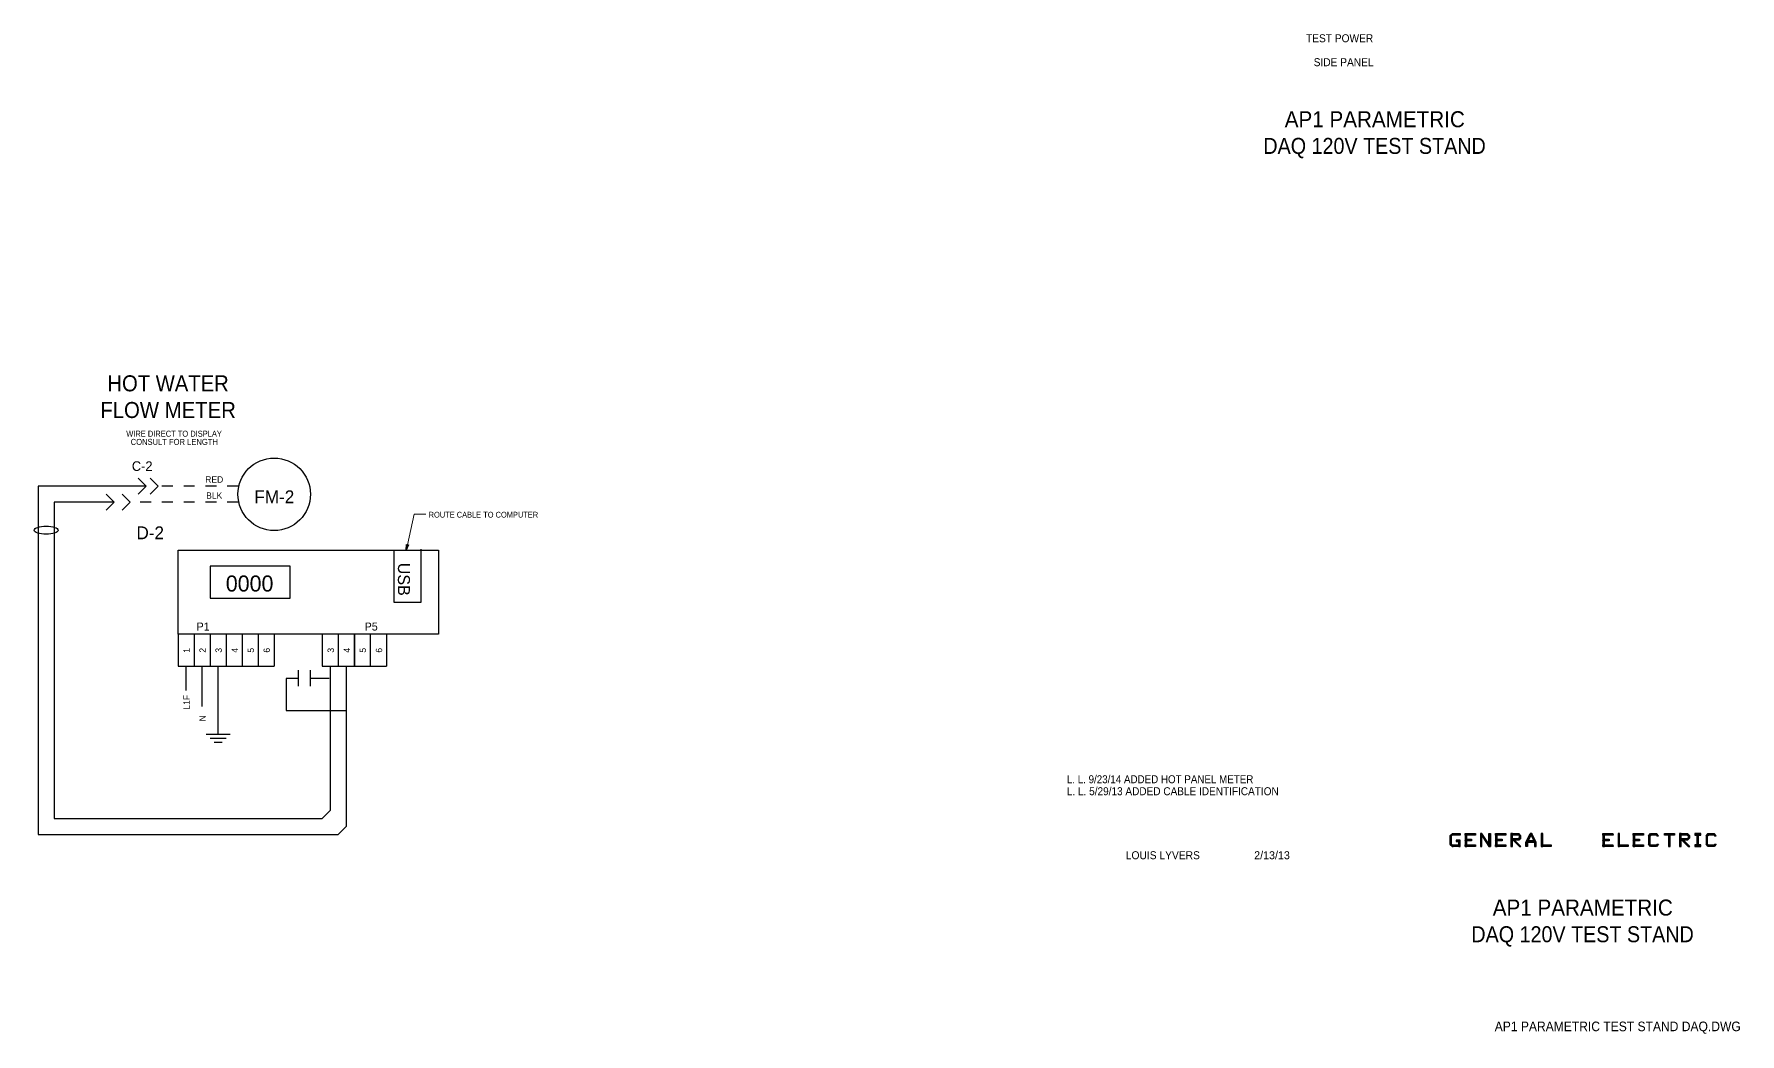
# Model space of a CAD drawing. Header units: inches. Extents: x 0.6 to 32.3, y 0.2 to 21.
# Drawn here: x 15.74 to 31.41, y 1.22 to 10.4 of the extents above; entities that cross this region are included whole.
import ezdxf

# ---------------------------------------------------------------- set-up
doc = ezdxf.new("R2010")
doc.units = ezdxf.units.IN
doc.header["$MEASUREMENT"] = 0
doc.linetypes.add('HIDDEN', pattern=[0.075, 0.05, -0.025])
for name, color, linetype in [('COMP', 3, 'Continuous'), ('DASH', 3, 'HIDDEN'), ('DEVICE', 3, 'Continuous'), ('HIDDEN', 3, 'HIDDEN'), ('TEXT', 4, 'Continuous'), ('WIRE', 1, 'Continuous'), ('WIRE_BIG', 1, 'Continuous')]:
    doc.layers.add(name, color=color, linetype=linetype)
doc.styles.add('SLDTEXTSTYLE0', font='TXT')
doc.styles.add('SLDTEXTSTYLE10', font='TXT', dxfattribs={"width": 0.9375})
doc.styles.add('SLDTEXTSTYLE13', font='TXT', dxfattribs={"width": 0.944444})
doc.styles.add('SLDTEXTSTYLE14', font='TXT', dxfattribs={"width": 0.964286})
doc.styles.add('SLDTEXTSTYLE15', font='TXT', dxfattribs={"width": 0.921053})
doc.styles.add('SLDTEXTSTYLE16', font='TXT', dxfattribs={"width": 0.95})
doc.styles.add('SLDTEXTSTYLE23', font='TXT', dxfattribs={"width": 0.931818})
doc.styles.add('SLDTEXTSTYLE31', font='TXT', dxfattribs={"width": 0.934783})
doc.styles.add('SLDTEXTSTYLE4', font='TXT', dxfattribs={"width": 0.958333})
doc.styles.add('SLDTEXTSTYLE58', font='TXT', dxfattribs={"width": 0.914286})
doc.styles.add('SLDTEXTSTYLE8', font='TXT', dxfattribs={"width": 0.939394})

# ---------------------------------------------------------------- blocks, each defined once
blk = doc.blocks.new('GND')
at = {"layer": 'WIRE_BIG'}
for p, q in [((0, -0.5), (0, 0)), ((-0.375, -0.5), (0.375, -0.5)), ((-0.25, -0.625), (0.25, -0.625)), ((-0.125, -0.75), (0.125, -0.75))]:
    blk.add_line(p, q, dxfattribs=at)
blk = doc.blocks.new('SW_NOTE_1')
at = {"layer": 'TEXT', "color": 0, "char_height": 0.14706, "attachment_point": 2}
for s, insert, style in [('AP1 PARAMETRIC', (1.02, 0.19), 'SLDTEXTSTYLE14'), ('DAQ 120V TEST STAND', (1.018, -0.055), 'SLDTEXTSTYLE15')]:
    blk.add_mtext(s, dxfattribs=dict(at, insert=insert, style=style))
blk = doc.blocks.new('SW_NOTE_15')
at = {"layer": 'TEXT', "color": 0, "char_height": 0.1471, "attachment_point": 2}
for s, insert, style in [('HOT WATER', (0.713, 0.19), 'SLDTEXTSTYLE13'), ('FLOW METER', (0.713, -0.055), 'SLDTEXTSTYLE16')]:
    blk.add_mtext(s, dxfattribs=dict(at, insert=insert, style=style))
blk = doc.blocks.new('SW_NOTE_16')
at = {"layer": 'TEXT', "color": 0, "char_height": 0.05515, "attachment_point": 2}
for s, insert, style in [('WIRE DIRECT TO DISPLAY', (0.611, 0.071), 'SLDTEXTSTYLE23'), ('CONSULT FOR LENGTH', (0.613, -0.004), 'SLDTEXTSTYLE13')]:
    blk.add_mtext(s, dxfattribs=dict(at, insert=insert, style=style))
blk = doc.blocks.new('SW_NOTE_19')
at = {"layer": 'TEXT', "color": 0, "char_height": 0.14706, "attachment_point": 2}
for s, insert, style in [('AP1 PARAMETRIC', (1.02, 0.19), 'SLDTEXTSTYLE14'), ('DAQ 120V TEST STAND', (1.018, -0.055), 'SLDTEXTSTYLE15')]:
    blk.add_mtext(s, dxfattribs=dict(at, insert=insert, style=style))

msp = doc.modelspace()

# ---------------------------------------------------------------- hatches: boundary and pattern name
at = {"linetype": 'Continuous'}
for points in [[(28.757, 3.037), (28.743, 3.037), (28.765, 3.059), (28.765, 3.044)], [(28.757, 3.037), (28.743, 3.037), (28.743, 2.963), (28.757, 2.963)], [(28.765, 3.044), (28.765, 3.059), (28.836, 3.059), (28.836, 3.044)], [(28.801, 3), (28.801, 2.985), (28.831, 2.985), (28.831, 3)], [(28.829, 2.99), (28.821, 2.988), (28.821, 2.949), (28.829, 2.95)], [(28.836, 2.941), (28.836, 3), (28.824, 3), (28.824, 2.941)], [(28.882, 3.044), (28.882, 3.059), (28.976, 3.059), (28.976, 3.044)], [(28.897, 2.941), (28.897, 3.051), (28.882, 3.051), (28.882, 2.941)], [(28.882, 2.993), (28.89, 3.007), (28.941, 3.007), (28.941, 2.993)], [(29.037, 3.059), (29.022, 3.059), (29.022, 2.941), (29.037, 2.941)], [(29.037, 3.059), (29.022, 3.059), (29.101, 2.941), (29.116, 2.941)], [(29.116, 3.059), (29.116, 2.941), (29.101, 2.945), (29.101, 3.059)], [(29.162, 3.044), (29.162, 3.059), (29.255, 3.059), (29.256, 3.044)], [(29.176, 2.941), (29.176, 3.051), (29.162, 3.051), (29.162, 2.941)], [(29.162, 2.993), (29.169, 3.007), (29.221, 3.007), (29.221, 2.993)], [(29.316, 2.941), (29.316, 3.059), (29.301, 3.059), (29.301, 2.941)], [(29.309, 3.044), (29.316, 3.059), (29.375, 3.059), (29.375, 3.044)], [(29.309, 3), (29.316, 3.015), (29.375, 3.015), (29.375, 3)], [(29.337, 3), (29.322, 3), (29.381, 2.942), (29.394, 2.942)], [(29.375, 3.059), (29.375, 3.044), (29.382, 3.037), (29.395, 3.038)], [(29.375, 3), (29.375, 3.015), (29.382, 3.022), (29.395, 3.02)], [(29.395, 3.02), (29.395, 3.039), (29.38, 3.04), (29.38, 3.014)], [(29.456, 2.981), (29.441, 2.981), (29.481, 3.059), (29.495, 3.059)], [(29.456, 2.942), (29.441, 2.941), (29.441, 2.981), (29.456, 2.981)], [(29.454, 2.993), (29.451, 2.981), (29.527, 2.981), (29.524, 2.992)], [(29.534, 2.981), (29.496, 3.059), (29.481, 3.06), (29.519, 2.981)], [(29.534, 2.942), (29.534, 2.981), (29.519, 2.986), (29.519, 2.942)], [(29.596, 3.059), (29.581, 3.059), (29.581, 2.941), (29.596, 2.941)], [(30.147, 3.044), (30.147, 3.059), (30.24, 3.059), (30.241, 3.044)], [(30.162, 2.941), (30.162, 3.051), (30.147, 3.051), (30.147, 2.941)], [(30.147, 2.993), (30.154, 3.007), (30.206, 3.007), (30.206, 2.993)], [(30.301, 3.059), (30.287, 3.059), (30.287, 2.941), (30.301, 2.941)], [(30.426, 3.044), (30.426, 3.059), (30.52, 3.059), (30.52, 3.044)], [(30.441, 2.941), (30.441, 3.051), (30.426, 3.051), (30.426, 2.941)], [(30.426, 2.993), (30.434, 3.007), (30.485, 3.007), (30.485, 2.993)], [(30.601, 3.059), (30.581, 3.04), (30.566, 3.04), (30.586, 3.059)], [(30.581, 2.956), (30.581, 3.044), (30.566, 3.04), (30.566, 2.961)], [(30.647, 3.044), (30.581, 3.044), (30.588, 3.059), (30.64, 3.059)], [(30.659, 3.04), (30.64, 3.059), (30.64, 3.044), (30.644, 3.04)], [(30.713, 3.044), (30.713, 3.059), (30.807, 3.059), (30.807, 3.044)], [(30.767, 3.054), (30.752, 3.053), (30.752, 2.941), (30.767, 2.941)], [(30.868, 2.941), (30.868, 3.059), (30.853, 3.059), (30.853, 2.941)], [(30.86, 3.044), (30.868, 3.059), (30.926, 3.059), (30.926, 3.044)], [(30.86, 3), (30.868, 3.015), (30.926, 3.015), (30.926, 3)], [(30.888, 3), (30.874, 3), (30.932, 2.942), (30.946, 2.942)], [(30.926, 3.059), (30.926, 3.044), (30.934, 3.037), (30.946, 3.038)], [(30.926, 3), (30.926, 3.015), (30.934, 3.022), (30.946, 3.02)], [(30.946, 3.02), (30.946, 3.039), (30.931, 3.04), (30.931, 3.014)], [(30.993, 3.059), (30.993, 3.044), (31.047, 3.044), (31.047, 3.059)], [(31.027, 3.048), (31.012, 3.055), (31.012, 2.949), (31.027, 2.948)], [(31.13, 3.059), (31.111, 3.04), (31.096, 3.04), (31.115, 3.059)], [(31.11, 2.956), (31.11, 3.044), (31.096, 3.04), (31.096, 2.961)], [(31.176, 3.044), (31.11, 3.044), (31.118, 3.059), (31.169, 3.059)], [(31.188, 3.04), (31.169, 3.059), (31.169, 3.044), (31.174, 3.04)], [(28.757, 2.963), (28.743, 2.963), (28.765, 2.941), (28.772, 2.941)], [(28.824, 2.941), (28.765, 2.941), (28.757, 2.956), (28.831, 2.956)], [(28.976, 2.941), (28.882, 2.941), (28.882, 2.956), (28.976, 2.956)], [(29.256, 2.941), (29.162, 2.941), (29.162, 2.956), (29.255, 2.956)], [(29.591, 2.942), (29.588, 2.956), (29.674, 2.956), (29.674, 2.942)], [(30.241, 2.941), (30.147, 2.941), (30.147, 2.956), (30.24, 2.956)], [(30.297, 2.942), (30.294, 2.956), (30.38, 2.956), (30.38, 2.942)], [(30.52, 2.941), (30.426, 2.941), (30.426, 2.956), (30.52, 2.956)], [(30.586, 2.941), (30.566, 2.961), (30.581, 2.96), (30.6, 2.941)], [(30.591, 2.941), (30.585, 2.956), (30.646, 2.956), (30.639, 2.941)], [(30.64, 2.941), (30.631, 2.951), (30.645, 2.962), (30.66, 2.962)], [(30.993, 2.956), (30.993, 2.941), (31.047, 2.941), (31.047, 2.956)], [(31.116, 2.941), (31.096, 2.961), (31.111, 2.96), (31.129, 2.941)], [(31.12, 2.941), (31.115, 2.956), (31.175, 2.956), (31.168, 2.941)], [(31.169, 2.941), (31.161, 2.951), (31.175, 2.962), (31.189, 2.962)]]:
    msp.add_hatch(color=7, dxfattribs=at).paths.add_polyline_path(points, flags=0)
at = {"layer": 'TEXT'}
msp.add_hatch(color=256, dxfattribs=at).paths.add_polyline_path([(19.157, 5.715), (19.175, 5.712), (19.154, 5.662)], flags=0)

# ---------------------------------------------------------------- linework, layer by layer
at = {"layer": 'COMP'}
for p, q in [((17.059, 4.89), (17.059, 5.662)), ((17.059, 5.662), (19.449, 5.662)), ((19.449, 5.662), (19.449, 4.89)), ((18.088, 5.515), (17.353, 5.515)), ((17.353, 5.515), (17.353, 5.221)), ((18.088, 5.221), (18.088, 5.515)), ((17.353, 5.221), (18.088, 5.221)), ((19.449, 4.89), (17.059, 4.89)), ((17.059, 4.89), (17.059, 4.596)), ((17.206, 4.89), (17.206, 4.596)), ((17.353, 4.89), (17.353, 4.596)), ((17.5, 4.89), (17.5, 4.596)), ((17.647, 4.89), (17.647, 4.596)), ((17.794, 4.89), (17.794, 4.596)), ((17.941, 4.89), (17.941, 4.596)), ((18.382, 4.89), (18.382, 4.596)), ((18.529, 4.89), (18.529, 4.596)), ((18.676, 4.89), (18.676, 4.596)), ((18.678, 4.89), (18.678, 4.596)), ((18.824, 4.89), (18.824, 4.596)), ((18.972, 4.89), (18.972, 4.596)), ((17.059, 4.596), (17.206, 4.596)), ((17.206, 4.596), (17.353, 4.596)), ((17.353, 4.596), (17.5, 4.596)), ((17.5, 4.596), (17.647, 4.596)), ((17.647, 4.596), (17.794, 4.596)), ((17.794, 4.596), (17.941, 4.596)), ((18.382, 4.596), (18.529, 4.596)), ((18.531, 4.596), (18.678, 4.596)), ((18.676, 4.596), (18.824, 4.596)), ((18.825, 4.596), (18.972, 4.596))]:
    msp.add_line(p, q, dxfattribs=at)
msp.add_circle((17.941, 6.176), 0.333, dxfattribs=at)
at = {"layer": 'DASH', "linetype": 'Continuous'}
for p, q in [((16.765, 6.25), (16.691, 6.324)), ((16.875, 6.25), (16.801, 6.324)), ((16.471, 6.103), (16.397, 6.176)), ((16.618, 6.103), (16.544, 6.176)), ((16.765, 6.25), (16.691, 6.176)), ((16.875, 6.25), (16.801, 6.176)), ((16.471, 6.103), (16.397, 6.029)), ((16.618, 6.103), (16.544, 6.029))]:
    msp.add_line(p, q, dxfattribs=at)
at = {"layer": 'DEVICE', "linetype": 'Continuous', "lineweight": 30}
for p, q in [((19.04, 5.666), (19.04, 5.184)), ((19.292, 5.184), (19.292, 5.671)), ((19.04, 5.184), (19.292, 5.184))]:
    msp.add_line(p, q, dxfattribs=at)
at = {"layer": 'HIDDEN'}
for p, q in [((17.61, 6.25), (16.875, 6.25)), ((17.61, 6.103), (16.618, 6.103))]:
    msp.add_line(p, q, dxfattribs=at)
at = {"layer": 'HIDDEN', "linetype": 'Continuous'}
msp.add_ellipse((15.846, 5.846), major_axis=(0.11, 0), ratio=0.333333, dxfattribs=at)
at = {"layer": 'TEXT', "linetype": 'Continuous', "lineweight": 0}
for p, q in [((19.166, 5.713), (19.228, 5.993)), ((19.228, 5.993), (19.334, 5.993))]:
    msp.add_line(p, q, dxfattribs=at)
at = {"layer": 'TEXT'}
for p, q in [((19.154, 5.662), (19.157, 5.715)), ((19.175, 5.712), (19.154, 5.662)), ((19.157, 5.715), (19.175, 5.712)), ((28.743, 3.037), (28.765, 3.059)), ((28.743, 3.037), (28.743, 2.963)), ((28.757, 3.037), (28.743, 3.037)), ((28.757, 3.037), (28.743, 3.037)), ((28.765, 3.044), (28.757, 3.037)), ((28.757, 2.963), (28.757, 3.037)), ((28.765, 3.059), (28.836, 3.059)), ((28.765, 3.044), (28.765, 3.059)), ((28.765, 3.059), (28.765, 3.044)), ((28.836, 3.044), (28.765, 3.044)), ((28.831, 3), (28.801, 3)), ((28.801, 3), (28.801, 2.985)), ((28.801, 2.985), (28.831, 2.985)), ((28.829, 2.99), (28.821, 2.988)), ((28.821, 2.988), (28.821, 2.949)), ((28.824, 3), (28.824, 2.941)), ((28.836, 3), (28.824, 3)), ((28.829, 2.95), (28.829, 2.99)), ((28.831, 2.985), (28.831, 3)), ((28.836, 3.059), (28.836, 3.044)), ((28.836, 2.941), (28.836, 3)), ((28.882, 3.059), (28.976, 3.059)), ((28.882, 3.044), (28.882, 3.059)), ((28.882, 3.051), (28.882, 2.941)), ((28.897, 3.051), (28.882, 3.051)), ((28.976, 3.044), (28.882, 3.044)), ((28.882, 2.993), (28.89, 3.007)), ((28.941, 2.993), (28.882, 2.993)), ((28.89, 3.007), (28.941, 3.007)), ((28.897, 2.941), (28.897, 3.051)), ((28.941, 3.007), (28.941, 2.993)), ((28.976, 3.059), (28.976, 3.044)), ((29.022, 3.059), (29.022, 2.941)), ((29.037, 3.059), (29.022, 3.059)), ((29.022, 3.059), (29.101, 2.941)), ((29.037, 3.059), (29.022, 3.059)), ((29.037, 2.941), (29.037, 3.059)), ((29.116, 2.941), (29.037, 3.059)), ((29.101, 2.945), (29.101, 3.059)), ((29.101, 3.059), (29.116, 3.059)), ((29.116, 3.059), (29.116, 2.941)), ((29.162, 3.059), (29.255, 3.059)), ((29.162, 3.044), (29.162, 3.059)), ((29.162, 3.051), (29.162, 2.941)), ((29.176, 3.051), (29.162, 3.051)), ((29.256, 3.044), (29.162, 3.044)), ((29.162, 2.993), (29.169, 3.007)), ((29.221, 2.993), (29.162, 2.993)), ((29.169, 3.007), (29.221, 3.007)), ((29.176, 2.941), (29.176, 3.051)), ((29.221, 3.007), (29.221, 2.993)), ((29.255, 3.059), (29.256, 3.044)), ((29.301, 3.059), (29.301, 2.941)), ((29.316, 3.059), (29.301, 3.059)), ((29.309, 3.044), (29.316, 3.059)), ((29.375, 3.044), (29.309, 3.044)), ((29.309, 3), (29.316, 3.015)), ((29.375, 3), (29.309, 3)), ((29.316, 2.941), (29.316, 3.059)), ((29.316, 3.059), (29.375, 3.059)), ((29.316, 3.015), (29.375, 3.015)), ((29.322, 3), (29.381, 2.942)), ((29.337, 3), (29.322, 3)), ((29.394, 2.942), (29.337, 3)), ((29.375, 3.059), (29.375, 3.044)), ((29.395, 3.038), (29.375, 3.059)), ((29.375, 3.059), (29.375, 3.044)), ((29.375, 3.044), (29.382, 3.037)), ((29.375, 3.015), (29.382, 3.022)), ((29.395, 3.02), (29.375, 3)), ((29.375, 3.015), (29.375, 3)), ((29.375, 3), (29.375, 3.015)), ((29.38, 3.04), (29.38, 3.014)), ((29.395, 3.039), (29.38, 3.04)), ((29.38, 3.014), (29.395, 3.02)), ((29.382, 3.037), (29.395, 3.038)), ((29.382, 3.022), (29.395, 3.02)), ((29.395, 3.02), (29.395, 3.039)), ((29.441, 2.981), (29.481, 3.059)), ((29.441, 2.941), (29.441, 2.981)), ((29.441, 2.981), (29.456, 2.981)), ((29.456, 2.981), (29.441, 2.981)), ((29.454, 2.993), (29.451, 2.981)), ((29.451, 2.981), (29.527, 2.981)), ((29.524, 2.992), (29.454, 2.993)), ((29.495, 3.059), (29.456, 2.981)), ((29.456, 2.981), (29.456, 2.942)), ((29.481, 3.06), (29.519, 2.981)), ((29.496, 3.059), (29.481, 3.06)), ((29.481, 3.059), (29.495, 3.059)), ((29.534, 2.981), (29.496, 3.059)), ((29.519, 2.986), (29.519, 2.942)), ((29.534, 2.981), (29.519, 2.986)), ((29.519, 2.981), (29.534, 2.981)), ((29.527, 2.981), (29.524, 2.992)), ((29.534, 2.942), (29.534, 2.981)), ((29.581, 3.059), (29.581, 2.941)), ((29.596, 3.059), (29.581, 3.059)), ((29.596, 2.941), (29.596, 3.059)), ((30.147, 3.059), (30.24, 3.059)), ((30.147, 3.044), (30.147, 3.059)), ((30.147, 3.051), (30.147, 2.941)), ((30.162, 3.051), (30.147, 3.051)), ((30.241, 3.044), (30.147, 3.044)), ((30.147, 2.993), (30.154, 3.007)), ((30.206, 2.993), (30.147, 2.993)), ((30.154, 3.007), (30.206, 3.007)), ((30.162, 2.941), (30.162, 3.051)), ((30.206, 3.007), (30.206, 2.993)), ((30.24, 3.059), (30.241, 3.044)), ((30.287, 3.059), (30.287, 2.941)), ((30.301, 3.059), (30.287, 3.059)), ((30.301, 2.941), (30.301, 3.059)), ((30.426, 3.059), (30.52, 3.059)), ((30.426, 3.044), (30.426, 3.059)), ((30.426, 3.051), (30.426, 2.941)), ((30.441, 3.051), (30.426, 3.051)), ((30.52, 3.044), (30.426, 3.044)), ((30.426, 2.993), (30.434, 3.007)), ((30.485, 2.993), (30.426, 2.993)), ((30.434, 3.007), (30.485, 3.007)), ((30.441, 2.941), (30.441, 3.051)), ((30.485, 3.007), (30.485, 2.993)), ((30.52, 3.059), (30.52, 3.044)), ((30.566, 3.04), (30.586, 3.059)), ((30.581, 3.044), (30.566, 3.04)), ((30.566, 3.04), (30.566, 2.961)), ((30.581, 3.04), (30.566, 3.04)), ((30.581, 3.044), (30.588, 3.059)), ((30.601, 3.059), (30.581, 3.04)), ((30.581, 2.956), (30.581, 3.044)), ((30.647, 3.044), (30.581, 3.044)), ((30.586, 3.059), (30.601, 3.059)), ((30.588, 3.059), (30.64, 3.059)), ((30.659, 3.04), (30.64, 3.059)), ((30.64, 3.059), (30.64, 3.044)), ((30.64, 3.059), (30.647, 3.044)), ((30.64, 3.044), (30.644, 3.04)), ((30.644, 3.04), (30.659, 3.04)), ((30.713, 3.059), (30.807, 3.059)), ((30.713, 3.044), (30.713, 3.059)), ((30.807, 3.044), (30.713, 3.044)), ((30.767, 3.054), (30.752, 3.053)), ((30.752, 3.053), (30.752, 2.941)), ((30.767, 2.941), (30.767, 3.054)), ((30.807, 3.059), (30.807, 3.044)), ((30.853, 3.059), (30.853, 2.941)), ((30.868, 3.059), (30.853, 3.059)), ((30.86, 3.044), (30.868, 3.059)), ((30.926, 3.044), (30.86, 3.044)), ((30.86, 3), (30.868, 3.015)), ((30.926, 3), (30.86, 3)), ((30.868, 3.059), (30.926, 3.059)), ((30.868, 2.941), (30.868, 3.059)), ((30.868, 3.015), (30.926, 3.015)), ((30.874, 3), (30.932, 2.942)), ((30.888, 3), (30.874, 3)), ((30.946, 2.942), (30.888, 3)), ((30.946, 3.038), (30.926, 3.059)), ((30.926, 3.059), (30.926, 3.044)), ((30.926, 3.059), (30.926, 3.044)), ((30.926, 3.044), (30.934, 3.037)), ((30.926, 3.015), (30.934, 3.022)), ((30.946, 3.02), (30.926, 3)), ((30.926, 3), (30.926, 3.015)), ((30.926, 3.015), (30.926, 3)), ((30.931, 3.04), (30.931, 3.014)), ((30.946, 3.039), (30.931, 3.04)), ((30.931, 3.014), (30.946, 3.02)), ((30.934, 3.037), (30.946, 3.038)), ((30.934, 3.022), (30.946, 3.02)), ((30.946, 3.02), (30.946, 3.039)), ((31.047, 3.059), (30.993, 3.059)), ((30.993, 3.059), (30.993, 3.044)), ((30.993, 3.044), (31.047, 3.044)), ((31.012, 3.055), (31.012, 2.949)), ((31.027, 3.048), (31.012, 3.055)), ((31.027, 2.948), (31.027, 3.048)), ((31.047, 3.044), (31.047, 3.059)), ((31.096, 3.04), (31.115, 3.059)), ((31.11, 3.044), (31.096, 3.04)), ((31.111, 3.04), (31.096, 3.04)), ((31.096, 3.04), (31.096, 2.961)), ((31.11, 3.044), (31.118, 3.059)), ((31.176, 3.044), (31.11, 3.044)), ((31.11, 2.956), (31.11, 3.044)), ((31.13, 3.059), (31.111, 3.04)), ((31.115, 3.059), (31.13, 3.059)), ((31.118, 3.059), (31.169, 3.059)), ((31.169, 3.059), (31.176, 3.044)), ((31.188, 3.04), (31.169, 3.059)), ((31.169, 3.059), (31.169, 3.044)), ((31.169, 3.044), (31.174, 3.04)), ((31.174, 3.04), (31.188, 3.04)), ((28.743, 2.963), (28.757, 2.963)), ((28.743, 2.963), (28.765, 2.941)), ((28.757, 2.963), (28.743, 2.963)), ((28.772, 2.941), (28.757, 2.963)), ((28.757, 2.956), (28.831, 2.956)), ((28.765, 2.941), (28.757, 2.956)), ((28.765, 2.941), (28.772, 2.941)), ((28.824, 2.941), (28.765, 2.941)), ((28.821, 2.949), (28.829, 2.95)), ((28.831, 2.956), (28.824, 2.941)), ((28.824, 2.941), (28.836, 2.941)), ((28.882, 2.956), (28.976, 2.956)), ((28.882, 2.941), (28.882, 2.956)), ((28.882, 2.941), (28.897, 2.941)), ((28.976, 2.941), (28.882, 2.941)), ((28.976, 2.956), (28.976, 2.941)), ((29.022, 2.941), (29.037, 2.941)), ((29.116, 2.941), (29.101, 2.945)), ((29.101, 2.941), (29.116, 2.941)), ((29.162, 2.956), (29.255, 2.956)), ((29.162, 2.941), (29.162, 2.956)), ((29.256, 2.941), (29.162, 2.941)), ((29.162, 2.941), (29.176, 2.941)), ((29.255, 2.956), (29.256, 2.941)), ((29.301, 2.941), (29.316, 2.941)), ((29.381, 2.942), (29.394, 2.942)), ((29.456, 2.942), (29.441, 2.941)), ((29.519, 2.942), (29.534, 2.942)), ((29.581, 2.941), (29.596, 2.941)), ((29.588, 2.956), (29.674, 2.956)), ((29.591, 2.942), (29.588, 2.956)), ((29.674, 2.942), (29.591, 2.942)), ((29.674, 2.956), (29.674, 2.942)), ((30.147, 2.956), (30.24, 2.956)), ((30.147, 2.941), (30.147, 2.956)), ((30.147, 2.941), (30.162, 2.941)), ((30.241, 2.941), (30.147, 2.941)), ((30.24, 2.956), (30.241, 2.941)), ((30.287, 2.941), (30.301, 2.941)), ((30.294, 2.956), (30.38, 2.956)), ((30.297, 2.942), (30.294, 2.956)), ((30.38, 2.942), (30.297, 2.942)), ((30.38, 2.956), (30.38, 2.942)), ((30.426, 2.956), (30.52, 2.956)), ((30.426, 2.941), (30.426, 2.956)), ((30.52, 2.941), (30.426, 2.941)), ((30.426, 2.941), (30.441, 2.941)), ((30.52, 2.956), (30.52, 2.941)), ((30.586, 2.941), (30.566, 2.961)), ((30.566, 2.961), (30.581, 2.96)), ((30.566, 2.961), (30.581, 2.956)), ((30.581, 2.96), (30.6, 2.941)), ((30.585, 2.956), (30.646, 2.956)), ((30.591, 2.941), (30.585, 2.956)), ((30.6, 2.941), (30.586, 2.941)), ((30.639, 2.941), (30.591, 2.941)), ((30.631, 2.951), (30.645, 2.962)), ((30.64, 2.941), (30.631, 2.951)), ((30.646, 2.956), (30.639, 2.941)), ((30.66, 2.962), (30.64, 2.941)), ((30.645, 2.962), (30.66, 2.962)), ((30.752, 2.941), (30.767, 2.941)), ((30.853, 2.941), (30.868, 2.941)), ((30.932, 2.942), (30.946, 2.942)), ((31.047, 2.956), (30.993, 2.956)), ((30.993, 2.956), (30.993, 2.941)), ((30.993, 2.941), (31.047, 2.941)), ((31.012, 2.949), (31.027, 2.948)), ((31.047, 2.941), (31.047, 2.956)), ((31.096, 2.961), (31.11, 2.956)), ((31.116, 2.941), (31.096, 2.961)), ((31.096, 2.961), (31.111, 2.96)), ((31.111, 2.96), (31.129, 2.941)), ((31.115, 2.956), (31.175, 2.956)), ((31.12, 2.941), (31.115, 2.956)), ((31.129, 2.941), (31.116, 2.941)), ((31.168, 2.941), (31.12, 2.941)), ((31.161, 2.951), (31.175, 2.962)), ((31.169, 2.941), (31.161, 2.951)), ((31.175, 2.956), (31.168, 2.941)), ((31.189, 2.962), (31.169, 2.941)), ((31.175, 2.962), (31.189, 2.962))]:
    msp.add_line(p, q, dxfattribs=at)
at = {"layer": 'WIRE'}
for p, q in [((15.772, 6.25), (15.772, 3.051)), ((16.765, 6.25), (15.772, 6.25)), ((16.471, 6.103), (15.919, 6.103)), ((15.919, 6.103), (15.919, 3.199)), ((15.919, 3.199), (18.382, 3.199)), ((15.772, 3.051), (18.529, 3.051))]:
    msp.add_line(p, q, dxfattribs=at)
at = {"layer": 'WIRE', "linetype": 'Continuous', "lineweight": 30}
for p, q in [((18.162, 4.559), (18.162, 4.412)), ((18.272, 4.559), (18.272, 4.412)), ((18.456, 4.596), (18.456, 3.272)), ((18.603, 4.596), (18.603, 3.125)), ((18.162, 4.485), (18.051, 4.485)), ((18.051, 4.485), (18.051, 4.191)), ((18.445, 4.485), (18.272, 4.485)), ((18.051, 4.191), (18.603, 4.191)), ((18.382, 3.199), (18.456, 3.272)), ((18.529, 3.051), (18.603, 3.125))]:
    msp.add_line(p, q, dxfattribs=at)
at = {"layer": 'WIRE_BIG'}
for p, q in [((17.132, 4.375), (17.132, 4.596)), ((17.279, 4.228), (17.279, 4.596)), ((17.426, 4.118), (17.426, 4.596))]:
    msp.add_line(p, q, dxfattribs=at)

# ---------------------------------------------------------------- block references
at = {"color": 7, "linetype": 'Continuous', "xscale": 0.2941176470588235, "yscale": 0.2941176470588235, "zscale": 0.2941176470588235}
msp.add_blockref('GND', (17.426, 4.118), dxfattribs=at)
at = {"layer": 'TEXT'}
for name, p in [('SW_NOTE_19', (27.032, 9.505)), ('SW_NOTE_15', (16.253, 7.079)), ('SW_NOTE_16', (16.41, 6.689)), ('SW_NOTE_1', (28.943, 2.263))]:
    msp.add_blockref(name, p, dxfattribs=at)

# ---------------------------------------------------------------- texts
at = {"layer": 'COMP', "insert": (17.715, 5.43), "char_height": 0.1471, "attachment_point": 2, "style": 'SLDTEXTSTYLE0'}
msp.add_mtext('0000', dxfattribs=at)
at = {"layer": 'COMP', "char_height": 0.0588, "attachment_point": 2, "rotation": 90, "style": 'SLDTEXTSTYLE0'}
for s, insert in [('1', (17.107, 4.742)), ('2', (17.254, 4.743)), ('3', (17.401, 4.743)), ('4', (17.549, 4.743)), ('5', (17.696, 4.743)), ('6', (17.843, 4.743)), ('3', (18.431, 4.743)), ('4', (18.579, 4.743)), ('5', (18.725, 4.743)), ('6', (18.874, 4.743))]:
    msp.add_mtext(s, dxfattribs=dict(at, insert=insert))
at = {"layer": 'DEVICE', "insert": (19.188, 5.395), "char_height": 0.1103, "attachment_point": 2, "rotation": 270, "style": 'SLDTEXTSTYLE0'}
msp.add_mtext('USB', dxfattribs=at)
at = {"layer": 'TEXT'}
for s, insert, char_height, attachment_point, style in [('TEST POWER', (27.729, 10.402), 0.0735, 2, 'SLDTEXTSTYLE16'), ('SIDE PANEL', (27.766, 10.182), 0.0735, 2, 'SLDTEXTSTYLE16'), ('C-2', (16.728, 6.479), 0.0882, 2, 'SLDTEXTSTYLE0'), ('RED', (17.39, 6.341), 0.0588, 2, 'SLDTEXTSTYLE0'), ('BLK', (17.39, 6.194), 0.0588, 2, 'SLDTEXTSTYLE0'), ('FM-2', (17.942, 6.212), 0.1176, 2, 'SLDTEXTSTYLE0'), ('ROUTE CABLE TO COMPUTER', (19.36, 6.015), 0.05294, 1, 'SLDTEXTSTYLE31'), ('D-2', (16.802, 5.881), 0.1176, 2, 'SLDTEXTSTYLE0'), ('P1', (17.288, 4.998), 0.0735, 2, 'SLDTEXTSTYLE0'), ('P5', (18.832, 4.998), 0.0735, 2, 'SLDTEXTSTYLE0'), ('L. L. 9/23/14 ADDED HOT PANEL METER', (25.223, 3.595), 0.07353, 1, 'SLDTEXTSTYLE58'), ('L. L. 5/29/13 ADDED CABLE IDENTIFICATION', (25.223, 3.485), 0.07353, 1, 'SLDTEXTSTYLE10'), ('LOUIS LYVERS', (26.105, 2.897), 0.07353, 2, 'SLDTEXTSTYLE4'), ('2/13/13', (27.108, 2.897), 0.0735, 2, 'SLDTEXTSTYLE0'), ('AP1 PARAMETRIC TEST STAND DAQ.DWG', (29.154, 1.332), 0.08824, 1, 'SLDTEXTSTYLE8')]:
    msp.add_mtext(s, dxfattribs=dict(at, insert=insert, char_height=char_height, attachment_point=attachment_point, style=style))
at = {"layer": 'TEXT', "char_height": 0.0588, "attachment_point": 2, "rotation": 90, "style": 'SLDTEXTSTYLE0'}
for s, insert in [('L1F', (17.107, 4.265)), ('N', (17.254, 4.118))]:
    msp.add_mtext(s, dxfattribs=dict(at, insert=insert))

doc.saveas('drawing.dxf')
